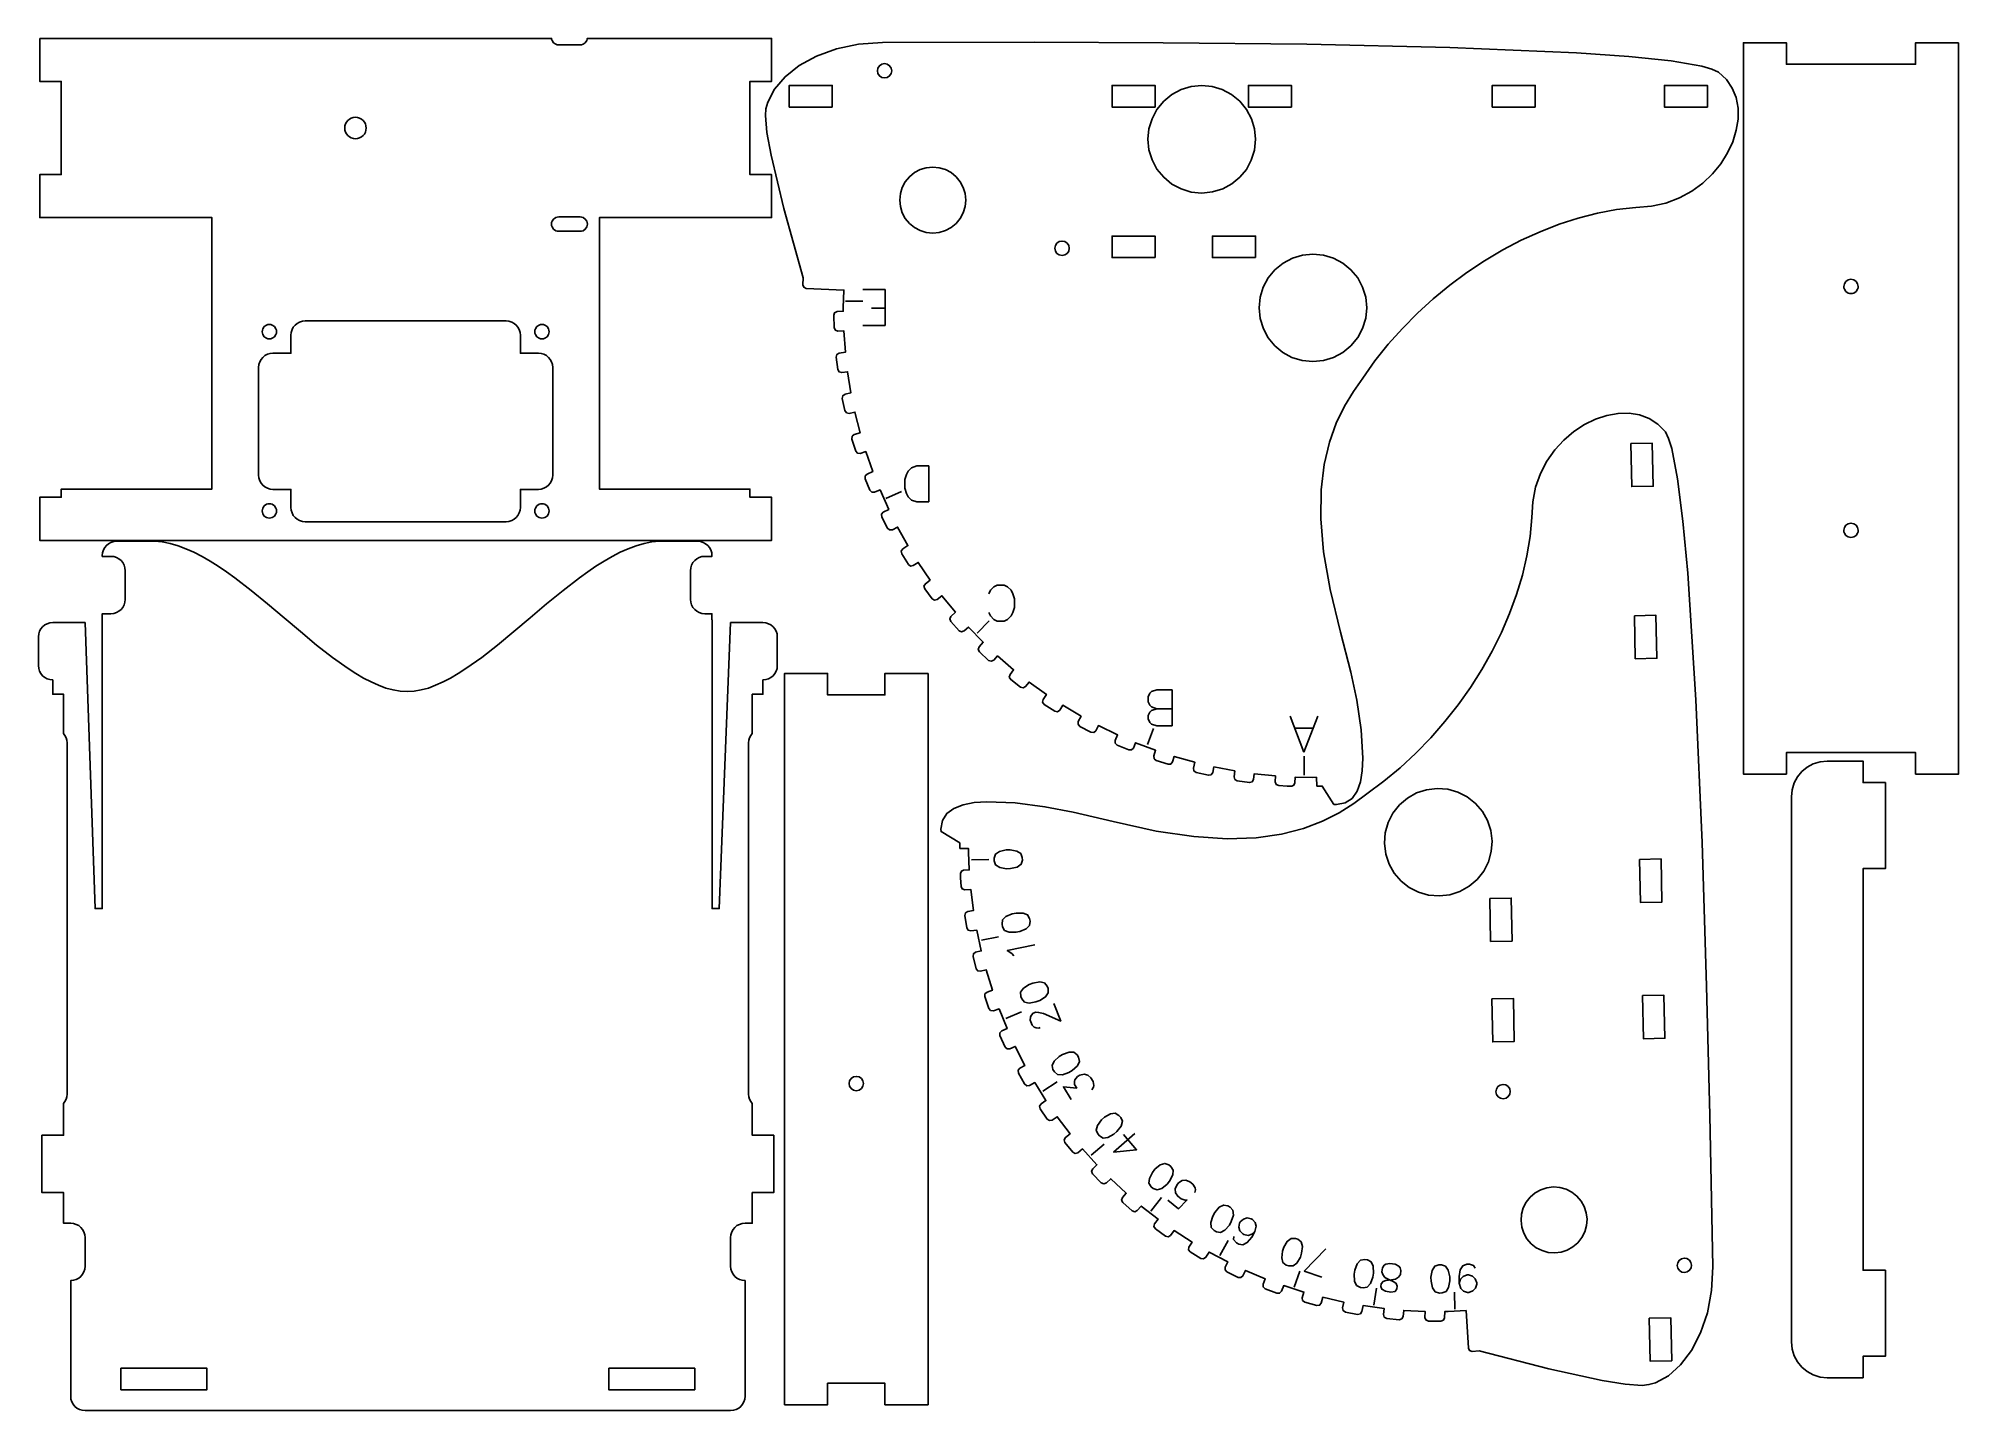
# Model space of a CAD drawing. Extents: x 0 to 268, y 9 to 200.
import ezdxf

# ---------------------------------------------------------------- set-up
doc = ezdxf.new("R2010")
doc.units = 0
doc.layers.add('Layer_1', color=7, linetype='CONTINUOUS')

msp = doc.modelspace()

# ---------------------------------------------------------------- linework, layer by layer
at = {"layer": 'Layer_1', "color": 7}
for points in [[(0.195807, 199.999871), (0.195807, 194.000186), (3.195621, 194.000186), (3.195621, 180.999899), (0.195807, 180.999899), (0.195807, 175.000215), (3.195621, 175.000215), (24.195336, 175.000215), (24.195336, 137.155053), (3.195621, 137.155053), (3.195621, 136.001473), (0.195807, 136.001473), (0.195807, 130.00073), (102.195494, 130.00073), (102.195494, 136.001473), (99.195386, 136.001473), (99.195386, 137.155053), (78.195434, 137.155053), (78.195434, 175.000215), (99.195386, 175.000215), (102.195494, 175.000215), (102.195494, 180.999899), (99.195386, 180.999899), (99.195386, 194.000186), (102.195494, 194.000186), (102.195494, 199.999871), (99.195386, 199.999871), (76.517712, 199.999871), (76.507393, 199.898535), (76.448923, 199.710417), (76.234872, 199.392652), (75.91764, 199.178604), (75.729521, 199.12066), (75.527642, 199.100023), (72.5278, 199.100023), (72.325659, 199.12066), (72.13754, 199.178604), (71.820305, 199.392652), (71.606257, 199.710417), (71.547784, 199.898535), (71.537466, 199.999871), (24.195336, 199.999871), (3.195621, 199.999871)], [(180.956061, 93.154983), (182.174995, 93.379611), (183.118761, 94.01514), (183.812231, 95.010502), (184.280545, 96.313571), (184.549097, 97.873024), (184.643024, 99.637262), (184.407281, 103.572932), (183.774927, 107.707832), (182.946782, 111.628687), (181.509039, 117.176194), (180.052245, 123.13063), (179.161922, 128.390536), (178.77272, 133.01518), (178.819819, 137.064355), (179.237596, 140.597599), (179.960966, 143.674166), (180.92484, 146.353859), (182.064132, 148.695949), (183.313494, 150.760225), (184.607832, 152.606219), (186.315717, 155.014187), (188.164886, 157.334841), (190.144494, 159.559985), (192.243165, 161.682731), (194.450051, 163.69515), (196.753509, 165.590095), (199.142954, 167.359886), (201.606753, 168.997392), (204.13431, 170.494663), (206.713732, 171.844566), (209.334687, 173.039423), (211.985276, 174.072085), (214.65492, 174.934891), (217.332232, 175.620161), (220.006107, 176.121017), (222.665429, 176.429257), (224.84665, 176.587477), (226.88288, 177.039915), (228.763534, 177.752699), (230.478033, 178.691702), (232.01552, 179.82306), (233.365424, 181.113167), (234.51689, 182.527891), (235.459335, 184.033631), (236.181642, 185.596259), (236.673766, 187.181903), (236.924591, 188.7567), (236.924591, 190.287313), (236.660802, 191.738814), (236.123698, 193.078134), (235.302699, 194.271134), (234.18669, 195.284223), (233.283932, 195.723695), (231.865504, 196.131683), (227.616304, 196.857964), (221.710549, 197.471794), (214.419706, 197.982704), (196.767797, 198.732001), (176.832008, 199.179675), (156.782978, 199.399809), (138.791609, 199.465425), (117.667051, 199.429442), (114.332512, 199.196609), (111.24642, 198.539649), (108.469622, 197.522332), (106.061918, 196.207089), (104.084159, 194.65769), (102.596677, 192.937111), (101.660053, 191.108577), (101.416901, 190.173275), (101.334351, 189.234801), (101.554749, 186.86996), (102.137626, 183.694967), (103.91668, 176.268655), (106.616484, 166.602649), (106.567536, 165.652534), (106.695065, 165.292968), (107.040875, 165.132099), (112.289139, 164.909852), (112.19495, 162.401603), (112.200771, 161.944668), (111.340878, 161.904452), (110.993481, 161.741468), (110.861983, 161.380841), (110.931833, 159.634333), (111.09217, 159.287729), (111.451474, 159.158348), (112.275915, 159.196977), (112.490757, 156.240001), (111.639593, 156.125434), (111.307541, 155.933082), (111.207793, 155.562668), (111.429778, 153.828326), (111.619749, 153.497068), (111.989107, 153.399436), (112.806402, 153.510032), (113.272066, 150.582158), (112.440748, 150.3951), (112.126426, 150.174438), (112.059222, 149.796613), (112.431755, 148.088202), (112.649766, 147.774406), (113.026268, 147.709319), (113.828749, 147.890294), (114.55159, 145.015071), (113.738264, 144.755515), (113.444576, 144.508662), (113.41071, 144.126604), (113.930616, 142.457084), (114.174823, 142.163661), (114.555294, 142.131911), (115.333433, 142.38009), (116.305512, 139.578689), (115.522081, 139.251135), (115.251148, 138.979408), (115.251677, 138.595233), (115.914722, 136.977836), (116.183803, 136.706903), (116.565861, 136.708226), (117.320714, 137.023876), (118.529857, 134.316664), (117.780028, 133.9227), (117.533704, 133.628748), (117.566777, 133.246425), (118.368197, 131.692531), (118.660032, 131.445942), (119.040502, 131.4806), (119.760433, 131.858425), (121.20479, 129.268423), (120.492535, 128.811488), (120.272931, 128.496901), (120.339077, 128.119076), (121.273582, 126.641117), (121.585525, 126.420984), (121.961231, 126.488717), (122.644384, 126.926867), (124.304379, 124.469154), (123.640805, 123.956395), (123.448984, 123.624078), (123.547671, 123.253132), (124.607062, 121.861957), (124.937262, 121.669869), (125.305824, 121.770147), (125.947702, 122.266237), (127.818832, 119.964631), (127.19971, 119.393928), (127.03805, 119.046004), (127.168754, 118.685109), (128.345352, 117.392094), (128.690895, 117.229376), (129.049141, 117.361138), (129.64022, 117.906177), (131.707408, 115.779198), (131.142523, 115.15928), (131.011819, 114.798388), (131.173479, 114.450197), (132.45829, 113.2646), (132.816803, 113.132575), (133.162613, 113.295291), (133.706329, 113.891926), (135.946819, 111.949097), (135.439877, 111.283935), (135.341188, 110.913254), (135.532479, 110.580673), (136.915722, 109.511493), (137.284284, 109.411216), (137.614481, 109.603568), (138.101843, 110.242801), (140.506372, 108.505812), (140.0587, 107.798322), (139.992555, 107.420497), (140.212159, 107.105908), (141.683503, 106.161346), (142.059208, 106.093613), (142.371417, 106.313746), (142.800306, 106.991608), (145.344799, 105.466815), (144.963273, 104.728364), (144.930465, 104.346041), (145.176792, 104.051824), (146.724598, 103.239028), (147.105069, 103.20437), (147.396904, 103.450959), (147.765204, 104.164539), (150.433784, 102.868878), (150.117078, 102.097354), (150.117343, 101.713973), (150.388276, 101.442246), (152.001437, 100.767294), (152.383495, 100.767294), (152.65284, 101.038492), (152.955524, 101.776414), (155.728085, 100.722051), (155.480435, 99.927245), (155.514305, 99.545187), (155.807992, 99.298064), (157.47354, 98.766257), (157.854273, 98.798269), (158.099012, 99.091692), (158.33714, 99.85607), (161.189606, 99.042747), (161.012864, 98.231535), (161.079804, 97.853445), (161.393861, 97.633047), (163.099629, 97.248608), (163.475866, 97.313696), (163.693883, 97.627227), (163.864271, 98.408012), (166.777859, 97.850006), (166.672025, 97.024242), (166.771509, 96.653825), (167.10356, 96.461473), (168.836051, 96.226788), (169.205409, 96.324422), (169.39538, 96.655677), (169.497244, 97.447575), (172.4484, 97.143039), (172.414798, 96.31463), (172.546295, 95.95427), (172.893693, 95.791816), (174.083788, 95.73546), (174.712432, 95.735722), (175.021466, 95.877803), (175.159049, 96.185778), (175.191593, 96.985612), (177.664651, 96.93349), (178.164976, 96.95201), (178.220273, 95.73546), (178.973274, 95.73546), (180.60099, 93.171387), (180.957648, 93.156306)], [(267.672409, 199.40061), (261.672465, 199.40061), (261.672465, 196.400798), (243.672367, 196.400798), (243.672367, 199.40061), (237.67242, 199.40061), (237.67242, 196.400798), (237.67242, 100.401384), (237.67242, 97.400751), (243.672367, 97.400751), (243.672367, 100.401384), (261.672465, 100.401384), (261.672465, 97.400751), (267.672409, 97.400751), (267.672409, 100.401384), (267.672409, 196.400798)], [(117.949626, 194.478303), (117.566507, 194.554238), (117.241601, 194.771196), (117.022527, 195.10219), (116.949502, 195.478162), (117.022527, 195.854135), (117.241601, 196.185129), (117.566507, 196.402087), (117.949626, 196.478287), (118.331681, 196.402087), (118.65659, 196.185129), (118.875664, 195.854135), (118.949483, 195.478162), (118.875664, 195.10219), (118.65659, 194.771196), (118.331681, 194.554238)], [(110.667512, 190.431244), (104.668625, 190.431244), (104.668625, 193.43135), (110.667512, 193.43135)], [(155.667498, 190.431244), (149.667551, 190.431244), (149.667551, 193.43135), (155.667498, 193.43135)], [(162.167502, 178.431352), (160.697481, 178.576346), (159.297574, 179.002323), (158.006408, 179.691297), (156.864467, 180.627128), (155.927581, 181.770125), (155.238606, 183.060232), (154.81263, 184.4612), (154.667639, 185.931219), (154.81263, 187.401243), (155.238606, 188.80115), (155.927581, 190.092315), (156.864467, 191.234254), (158.006408, 192.171143), (159.297574, 192.860117), (160.697481, 193.2853), (162.167502, 193.43135), (163.637526, 193.2853), (165.037433, 192.860117), (166.328596, 192.171143), (167.471596, 191.234254), (168.407426, 190.092315), (169.096401, 188.80115), (169.522644, 187.401243), (169.667633, 185.931219), (169.515501, 184.419131), (169.078409, 183.011284), (168.386524, 181.737316), (167.470537, 180.627128), (166.360611, 179.712199), (165.087442, 179.020317), (163.679595, 178.583223)], [(174.667453, 190.431244), (168.667512, 190.431244), (168.667512, 193.43135), (174.667453, 193.43135)], [(208.667673, 190.431244), (202.667464, 190.431244), (202.667464, 193.43135), (208.667673, 193.43135)], [(232.667718, 190.431244), (226.667512, 190.431244), (226.667512, 193.43135), (232.667718, 193.43135)], [(44.195722, 189.000096), (44.497876, 188.969669), (44.779392, 188.882092), (45.033921, 188.74398), (45.255907, 188.560623), (45.438998, 188.338903), (45.577375, 188.084109), (45.664688, 187.802593), (45.695379, 187.500439), (45.664952, 187.198021), (45.577375, 186.916504), (45.439263, 186.661711), (45.256171, 186.439726), (45.034186, 186.256635), (44.779392, 186.118257), (44.497876, 186.030681), (44.195722, 186.000254), (43.901505, 186.029358), (43.621576, 186.11429), (43.363343, 186.252137), (43.134743, 186.439726), (42.947419, 186.668061), (42.809571, 186.926294), (42.724642, 187.206487), (42.695535, 187.500439), (42.725965, 187.802593), (42.813542, 188.084109), (42.951919, 188.338903), (43.135008, 188.560888), (43.356993, 188.74398), (43.611787, 188.882357), (43.893303, 188.969669)], [(124.666588, 172.847336), (123.765685, 172.936236), (122.906584, 173.19738), (122.114686, 173.619386), (121.413543, 174.194323), (120.839663, 174.894145), (120.416597, 175.686307), (120.155718, 176.545144), (120.066553, 177.44737), (120.155718, 178.348273), (120.416597, 179.207375), (120.839663, 179.999272), (121.413543, 180.699359), (122.114686, 181.274298), (122.906584, 181.697364), (123.764629, 181.958243), (124.666588, 182.047143), (125.568552, 181.958243), (126.426595, 181.697364), (127.218493, 181.274298), (127.919636, 180.699359), (128.493516, 179.999272), (128.916585, 179.207375), (129.177461, 178.348273), (129.266626, 177.44737), (129.177461, 176.545144), (128.916585, 175.686307), (128.493516, 174.894145), (127.919636, 174.194323), (127.218493, 173.619386), (126.427654, 173.19738), (125.568552, 172.936236)], [(72.5278, 175.100228), (75.527642, 175.100228), (75.729521, 175.080119), (75.91764, 175.021911), (76.23514, 174.808128), (76.449187, 174.490364), (76.507128, 174.302246), (76.527501, 174.100369), (76.507128, 173.898227), (76.449187, 173.710373), (76.23514, 173.392607), (75.91764, 173.178826), (75.729521, 173.120618), (75.527642, 173.10051), (72.5278, 173.10051), (72.325659, 173.120618), (72.137805, 173.178826), (71.82004, 173.392607), (71.606257, 173.710373), (71.548049, 173.898227), (71.527676, 174.100369), (71.548049, 174.302246), (71.606257, 174.490364), (71.82004, 174.808128), (72.137805, 175.021911), (72.325659, 175.080119)], [(142.697645, 169.729226), (142.315587, 169.805159), (141.990681, 170.022384), (141.773459, 170.346231), (141.697523, 170.729348), (141.773459, 171.1122), (141.990681, 171.436314), (142.315587, 171.653272), (142.697645, 171.729208), (143.080497, 171.653272), (143.405669, 171.436314), (143.621569, 171.1122), (143.698563, 170.729348), (143.621569, 170.346231), (143.405669, 170.022384), (143.080497, 169.805159)], [(155.667498, 169.431305), (149.667551, 169.431305), (149.667551, 172.431147), (155.667498, 172.431147)], [(169.667633, 169.431305), (163.667422, 169.431305), (163.667422, 172.431147), (169.667633, 172.431147)], [(177.667562, 154.931373), (176.155998, 155.083244), (174.748418, 155.520335), (173.474451, 156.21222), (172.364527, 157.128204), (171.44854, 158.238393), (170.757449, 159.51236), (170.320627, 160.919408), (170.167431, 162.431237), (170.313483, 163.901261), (170.738399, 165.30117), (171.427638, 166.592331), (172.364527, 167.734272), (173.506468, 168.671161), (174.797628, 169.360397), (176.197538, 169.786376), (177.667562, 169.931368), (179.137581, 169.786376), (180.538019, 169.360397), (181.828921, 168.671161), (182.971123, 167.734272), (183.908012, 166.592331), (184.596984, 165.30117), (185.022434, 163.901261), (185.167955, 162.431237), (185.022434, 160.961213), (184.596984, 159.561308), (183.907748, 158.270407), (182.971123, 157.127411), (181.828653, 156.191315), (180.537755, 155.502343), (179.137581, 155.076364)], [(253.672274, 165.400659), (253.65243, 165.199311), (253.593428, 165.011457), (253.379381, 164.69369), (253.061352, 164.479383), (252.874291, 164.421175), (252.672414, 164.400802), (252.471331, 164.421175), (252.283477, 164.479383), (251.965448, 164.69369), (251.7514, 165.011457), (251.693459, 165.199311), (251.672293, 165.400659), (251.748493, 165.783508), (251.965448, 166.108151), (252.289298, 166.32511), (252.672414, 166.401045), (253.055266, 166.32511), (253.379381, 166.108151), (253.596339, 165.783508)], [(37.195651, 160.599754), (65.195412, 160.599754), (65.599431, 160.560069), (65.975404, 160.44365), (66.315126, 160.26109), (66.61093, 160.015025), (66.854611, 159.721341), (67.038496, 159.380026), (67.154648, 159.00432), (67.195129, 158.599508), (67.195129, 156.099197), (69.69544, 156.099197), (70.099459, 156.05951), (70.475164, 155.943093), (70.815156, 155.760531), (71.110693, 155.517117), (71.354639, 155.220784), (71.538524, 154.879469), (71.654676, 154.503763), (71.695157, 154.101594), (71.695157, 139.09974), (71.654676, 138.697573), (71.538524, 138.319219), (71.354639, 137.980553), (71.110693, 137.68422), (70.815156, 137.440803), (70.475164, 137.258241), (70.099459, 137.141824), (69.69544, 137.099491), (67.195129, 137.099491), (67.195129, 134.599183), (67.154648, 134.197016), (67.038496, 133.821308), (66.854611, 133.479996), (66.61093, 133.186309), (66.315126, 132.940246), (65.975404, 132.757686), (65.599431, 132.641267), (65.195412, 132.60158), (37.195651, 132.60158), (36.791632, 132.641267), (36.415659, 132.757686), (36.075935, 132.940246), (35.780131, 133.186309), (35.53645, 133.479996), (35.3523, 133.821308), (35.236148, 134.197016), (35.195666, 134.599183), (35.195666, 137.099491), (32.695623, 137.099491), (32.291604, 137.141824), (31.915632, 137.258241), (31.575907, 137.440803), (31.280103, 137.68422), (31.036422, 137.980553), (30.852272, 138.319219), (30.73612, 138.697573), (30.695639, 139.09974), (30.695639, 154.101594), (30.73612, 154.503763), (30.852272, 154.879469), (31.036422, 155.220784), (31.280103, 155.517117), (31.575907, 155.760531), (31.915632, 155.943093), (32.291604, 156.05951), (32.695623, 156.099197), (35.195666, 156.099197), (35.195666, 158.599508), (35.236148, 159.00432), (35.3523, 159.380026), (35.53645, 159.721341), (35.780131, 160.015025), (36.075935, 160.26109), (36.415659, 160.44365), (36.791632, 160.560069)], [(32.195296, 160.099695), (32.396908, 160.081174), (32.584498, 160.02032), (32.902524, 159.806005), (33.116839, 159.488508), (33.175047, 159.300651), (33.19542, 159.09957), (33.175047, 158.898487), (33.116839, 158.710633), (32.902524, 158.393133), (32.584498, 158.178821), (32.396908, 158.120613), (32.195296, 158.099446), (31.993948, 158.120613), (31.806094, 158.178821), (31.48833, 158.393133), (31.274017, 158.710633), (31.215809, 158.898487), (31.195436, 159.09957), (31.215809, 159.300651), (31.274017, 159.488508), (31.48833, 159.806005), (31.806094, 160.02032), (31.993948, 160.081174)], [(70.195502, 160.099695), (70.397112, 160.081174), (70.584704, 160.02032), (70.902733, 159.806005), (71.117043, 159.488508), (71.175251, 159.300651), (71.195624, 159.09957), (71.175251, 158.898487), (71.117043, 158.710633), (70.902733, 158.393133), (70.584704, 158.178821), (70.397112, 158.120613), (70.195502, 158.099446), (69.994155, 158.120613), (69.806301, 158.178821), (69.488536, 158.393133), (69.274224, 158.710633), (69.216015, 158.898487), (69.195643, 159.09957), (69.216015, 159.300651), (69.274224, 159.488508), (69.488536, 159.806005), (69.806301, 160.02032), (69.994155, 160.081174)], [(125.815808, 89.730102), (126.014332, 90.953511), (126.630012, 91.910518), (127.610475, 92.624896), (128.903348, 93.120677), (130.456766, 93.422167), (132.218622, 93.553403), (136.158398, 93.400992), (140.305752, 92.856274), (144.24325, 92.111284), (149.819941, 90.791247), (155.80387, 89.460775), (161.081436, 88.681953), (165.713279, 88.390695), (169.760552, 88.52346), (173.283895, 89.015902), (176.344469, 89.804209), (179.003162, 90.824836), (181.320889, 92.013171), (183.358264, 93.305933), (185.176191, 94.63904), (187.547745, 96.3975), (189.828489, 98.295352), (192.011509, 100.321607), (194.089112, 102.46472), (196.054644, 104.7137), (197.900414, 107.057005), (199.619257, 109.4831), (201.203988, 111.981249), (202.647715, 114.539671), (203.942728, 117.147336), (205.081862, 119.792726), (206.058206, 122.464839), (206.864335, 125.151877), (207.492797, 127.843089), (207.936696, 130.526955), (208.188862, 133.192212), (208.300889, 135.376291), (208.710141, 137.42164), (209.382966, 139.31722), (210.285485, 141.050935), (211.384056, 142.612024), (212.64531, 143.98892), (214.035351, 145.170064), (215.520813, 146.144156), (217.067537, 146.899631), (218.64268, 147.42494), (220.21182, 147.70903), (221.741582, 147.740349), (223.198604, 147.507336), (224.548981, 146.998958), (225.759097, 146.203121), (226.795308, 145.108792), (227.254045, 144.215808), (227.691956, 142.806066), (228.507986, 138.573186), (229.246647, 132.681741), (229.911717, 125.403342), (231.034359, 107.771509), (231.903779, 87.849392), (232.547835, 67.809506), (232.994393, 49.823825), (233.405418, 28.703054), (233.243197, 25.364305), (232.651682, 22.26511), (231.693351, 19.467223), (230.429347, 17.03237), (228.922149, 15.022278), (227.233423, 13.498756), (225.424862, 12.523476), (224.495178, 12.260745), (223.558662, 12.158219), (221.189682, 12.328689), (218.002802, 12.84415), (210.540774, 14.465728), (200.819803, 16.960482), (199.870674, 16.891267), (199.508754, 17.011176), (199.340603, 17.353521), (199.007353, 22.595892), (196.501396, 22.448757), (196.044707, 22.444789), (196.022429, 21.584232), (195.867097, 21.233421), (195.509336, 21.09425), (193.761473, 21.127006), (193.411556, 21.279988), (193.274595, 21.636699), (193.296053, 22.461563), (190.33519, 22.61391), (190.238662, 21.760577), (190.05338, 21.42445), (189.685159, 21.316765), (187.946507, 21.502238), (187.611042, 21.684985), (187.50588, 22.052147), (187.599157, 22.871826), (184.66182, 23.275368), (184.492395, 22.440132), (184.278693, 22.121389), (183.902377, 22.046194), (182.186465, 22.382532), (181.868129, 22.593775), (181.795091, 22.968663), (181.959045, 23.774822), (179.068903, 24.436809), (178.826883, 23.618109), (178.586298, 23.319262), (178.205041, 23.277247), (176.524899, 23.761645), (176.226372, 23.999691), (176.186579, 24.379421), (176.418235, 25.162719), (173.596889, 26.075266), (173.285723, 25.285089), (173.020053, 25.00852), (172.636508, 24.999789), (171.005445, 25.628412), (170.728614, 25.891752), (170.721868, 26.273651), (171.021466, 27.035174), (168.289274, 28.186852), (167.911531, 27.428874), (167.622593, 27.176356), (167.239659, 27.201227), (165.669152, 27.969682), (165.416441, 28.256225), (165.443042, 28.637358), (165.80555, 29.365067), (163.185568, 30.754287), (162.743804, 30.032663), (162.434197, 29.806392), (162.054793, 29.864574), (160.557392, 30.767384), (160.330708, 31.074671), (160.390472, 31.451808), (160.814069, 32.14409), (158.321789, 33.751575), (157.823446, 33.077359), (157.494995, 32.878705), (157.122312, 32.969457), (155.709027, 33.999159), (155.51, 34.325089), (155.602191, 34.695711), (156.08459, 35.34789), (153.743907, 37.169953), (153.186695, 36.538896), (152.842004, 36.369906), (152.478427, 36.492943), (151.160803, 37.641919), (150.990808, 37.983946), (151.114961, 38.344898), (151.647631, 38.947647), (149.47739, 40.969097), (148.869296, 40.39148), (148.511254, 40.252905), (148.159718, 40.407424), (146.94747, 41.666607), (146.807886, 42.022241), (146.962987, 42.371414), (147.548245, 42.92764), (145.55817, 45.126773), (144.904149, 44.605875), (144.535384, 44.499094), (144.198829, 44.683308), (143.100616, 46.043879), (142.992825, 46.410245), (143.177887, 46.74417), (143.806664, 47.244949), (142.019452, 49.61219), (141.321582, 49.149908), (140.944977, 49.07578), (140.626075, 49.288682), (139.650335, 50.739439), (139.574661, 51.113896), (139.788143, 51.430427), (140.457041, 51.873569), (138.87849, 54.38522), (138.14827, 53.988417), (137.766997, 53.947266), (137.467635, 54.187312), (136.622003, 55.717571), (136.5793, 56.097224), (136.81966, 56.394211), (137.525282, 56.777793), (136.173707, 59.418365), (135.409061, 59.085141), (135.025498, 59.077283), (134.748098, 59.342405), (134.039423, 60.941197), (134.03003, 61.322874), (134.295206, 61.597892), (135.026554, 61.916122), (133.914026, 64.665758), (133.124637, 64.401347), (132.74168, 64.427382), (132.488399, 64.715772), (131.921469, 66.369433), (131.945414, 66.75076), (132.233857, 67.001659), (132.992764, 67.255897), (132.119258, 70.090514), (131.31197, 69.896649), (130.932812, 69.95558), (130.705556, 70.264898), (130.285107, 71.962147), (130.34222, 72.33968), (130.651068, 72.564277), (131.428328, 72.751425), (130.80854, 75.65228), (129.985199, 75.528997), (129.612761, 75.62062), (129.413427, 75.948528), (129.142131, 77.675928), (129.231931, 78.047001), (129.559358, 78.243944), (130.348657, 78.36254), (129.981741, 81.306592), (129.154498, 81.255471), (128.79117, 81.37931), (128.621395, 81.723453), (128.539869, 82.91209), (128.526296, 83.541385), (128.662072, 83.853361), (128.96707, 83.997167), (129.766034, 84.046628), (129.661588, 86.518292), (129.669525, 87.018897), (128.452077, 87.048438), (128.436149, 87.800484), (125.838202, 89.373838), (125.81558, 89.729832)], [(221.9732, 143.486365), (222.100161, 137.487765), (225.099856, 137.551252), (224.972896, 143.549855)], [(32.195296, 135.099245), (32.396908, 135.080724), (32.584498, 135.022516), (32.902524, 134.808203), (33.116839, 134.490704), (33.175047, 134.30285), (33.19542, 134.09912), (33.175047, 133.898037), (33.116839, 133.710183), (32.902524, 133.392683), (32.584498, 133.178371), (32.396908, 133.120163), (32.195296, 133.098996), (31.993948, 133.120163), (31.806094, 133.178371), (31.48833, 133.392683), (31.274017, 133.710183), (31.215809, 133.898037), (31.195436, 134.09912), (31.215809, 134.30285), (31.274017, 134.490704), (31.48833, 134.808203), (31.806094, 135.022516), (31.993948, 135.080724)], [(70.195502, 135.099245), (70.397112, 135.080724), (70.584704, 135.022516), (70.902733, 134.808203), (71.117043, 134.490704), (71.175251, 134.30285), (71.195624, 134.09912), (71.175251, 133.898037), (71.117043, 133.710183), (70.902733, 133.392683), (70.584704, 133.178371), (70.397112, 133.120163), (70.195502, 133.098996), (69.994155, 133.120163), (69.806301, 133.178371), (69.488536, 133.392683), (69.274224, 133.710183), (69.216015, 133.898037), (69.195643, 134.09912), (69.216015, 134.30285), (69.274224, 134.490704), (69.488536, 134.808203), (69.806301, 135.022516), (69.994155, 135.080724)], [(253.672274, 131.400968), (253.65243, 131.199359), (253.593428, 131.011766), (253.379381, 130.693738), (253.061352, 130.479428), (252.874291, 130.42122), (252.672414, 130.400847), (252.471331, 130.42122), (252.283477, 130.479428), (251.965448, 130.693738), (251.7514, 131.011766), (251.693459, 131.199359), (251.672293, 131.400968), (251.748493, 131.783558), (251.965448, 132.108461), (252.289298, 132.325157), (252.672414, 132.401357), (253.055266, 132.325157), (253.379381, 132.108461), (253.596339, 131.783558)], [(10.89643, 129.876559), (10.492385, 129.836078), (10.116516, 129.71987), (9.776739, 129.535932), (9.480985, 129.292119), (9.237172, 128.996368), (9.053207, 128.656587), (8.937028, 128.280721), (8.896547, 127.876678), (8.896547, 127.768675), (10.099582, 127.768675), (10.50363, 127.728168), (10.879497, 127.61191), (11.219274, 127.427892), (11.515025, 127.18397), (11.758839, 126.888114), (11.942779, 126.548283), (12.058983, 126.172337), (12.099465, 125.768263), (12.099465, 121.768501), (12.058983, 121.364456), (11.942779, 120.988586), (11.758839, 120.648838), (11.515025, 120.353084), (11.219274, 120.109273), (10.879497, 119.925306), (10.50363, 119.809128), (10.099582, 119.768646), (8.896547, 119.768646), (8.896547, 118.931479), (8.887763, 118.931479), (8.887763, 118.536136), (8.899643, 118.503063), (8.899643, 78.636355), (7.899702, 78.636355), (6.503416, 118.536136), (4.36505, 118.536136), (3.499468, 118.536136), (2.499518, 118.536136), (1.999806, 118.536136), (1.595756, 118.495655), (1.219889, 118.379476), (0.880116, 118.195512), (0.584366, 117.951698), (0.340553, 117.655944), (0.156596, 117.316193), (0.040415, 116.940326), (-0.000071, 116.536281), (-0.000071, 112.535988), (0.040415, 112.131837), (0.156596, 111.756132), (0.340553, 111.416407), (0.584366, 111.1206), (0.880116, 110.876654), (1.219889, 110.692769), (1.595756, 110.576617), (1.999806, 110.536136), (1.999806, 108.536147), (3.499468, 108.536147), (3.499468, 103.059005), (3.70444, 102.780135), (3.862289, 102.47004), (3.963784, 102.131903), (3.999688, 101.76863), (3.999688, 52.768548), (3.963784, 52.405276), (3.862289, 52.067138), (3.70444, 51.757044), (3.499468, 51.478174), (3.499468, 47.036079), (0.499639, 47.036079), (0.499639, 39.036127), (3.499468, 39.036127), (3.499468, 34.768667), (4.499908, 34.768667), (4.903956, 34.728186), (5.279823, 34.61177), (5.619599, 34.427884), (5.915353, 34.183941), (6.159167, 33.888137), (6.343131, 33.548148), (6.45931, 33.172175), (6.499791, 32.768162), (6.499791, 28.768432), (6.45931, 28.364414), (6.343131, 27.988441), (6.159167, 27.648716), (5.915353, 27.352912), (5.619599, 27.109231), (5.279823, 26.925081), (4.903956, 26.808929), (4.499908, 26.768448), (4.499908, 10.636257), (4.540392, 10.232238), (4.656597, 9.856266), (4.840535, 9.516541), (5.084349, 9.220737), (5.3801, 8.977056), (5.719877, 8.792906), (6.095746, 8.676754), (6.499791, 8.636273), (96.499663, 8.636273), (96.903678, 8.676754), (97.279651, 8.792906), (97.619376, 8.977056), (97.91518, 9.220737), (98.159126, 9.516541), (98.343275, 9.856266), (98.459427, 10.232238), (98.499909, 10.636257), (98.499909, 26.768448), (98.09589, 26.808929), (97.719918, 26.925081), (97.380193, 27.109231), (97.084124, 27.352912), (96.840443, 27.648716), (96.656293, 27.988441), (96.540144, 28.364414), (96.499663, 28.768432), (96.499663, 32.768162), (96.540144, 33.172175), (96.656293, 33.548148), (96.840443, 33.888137), (97.084124, 34.183941), (97.380193, 34.427884), (97.719918, 34.61177), (98.09589, 34.728186), (98.499909, 34.768667), (99.499768, 34.768667), (99.499768, 39.036127), (102.499636, 39.036127), (102.499636, 47.036079), (99.499768, 47.036079), (99.499768, 51.478174), (99.294981, 51.757044), (99.137025, 52.067138), (99.035425, 52.405276), (98.999706, 52.768548), (98.999706, 101.76863), (99.035425, 102.131903), (99.137025, 102.47004), (99.294981, 102.780135), (99.499768, 103.059005), (99.499768, 108.536147), (100.999423, 108.536147), (100.999423, 110.536136), (101.403706, 110.576617), (101.779414, 110.692769), (102.119404, 110.876654), (102.415234, 111.1206), (102.65918, 111.416407), (102.843065, 111.756132), (102.959482, 112.131837), (102.999963, 112.535988), (102.999963, 116.536281), (102.959482, 116.940326), (102.843065, 117.316193), (102.65918, 117.655944), (102.415234, 117.951698), (102.119404, 118.195512), (101.779414, 118.379476), (101.403706, 118.495655), (100.999423, 118.536136), (99.614598, 118.536136), (98.634317, 118.536136), (96.495427, 118.536136), (94.899728, 78.636355), (93.899604, 78.636355), (93.899604, 118.503063), (93.899604, 118.536136), (93.899604, 118.931479), (93.893519, 118.931479), (93.893519, 119.768646), (92.899744, 119.768646), (92.495728, 119.809128), (92.119756, 119.925306), (91.780031, 120.109273), (91.484227, 120.353084), (91.240546, 120.648838), (91.05666, 120.988586), (90.940508, 121.364456), (90.900027, 121.768501), (90.900027, 125.768263), (90.940508, 126.172337), (91.05666, 126.548283), (91.240546, 126.888114), (91.484227, 127.18397), (91.780031, 127.427892), (92.119756, 127.61191), (92.495728, 127.728168), (92.899744, 127.768675), (93.893519, 127.768675), (93.893519, 127.876678), (93.853037, 128.280721), (93.736885, 128.656587), (93.553, 128.996368), (93.309054, 129.292119), (93.01325, 129.535932), (92.673526, 129.71987), (92.297556, 129.836078), (91.893534, 129.876559), (86.600792, 129.876559), (85.525261, 129.771149), (84.437824, 129.556252), (83.339807, 129.239255), (82.232262, 128.82759), (81.115721, 128.328666), (79.991771, 127.749837), (78.86121, 127.09851), (77.724826, 126.382125), (76.583917, 125.608031), (75.439597, 124.783643), (73.143809, 123.013632), (70.845907, 121.13125), (68.553823, 119.195718), (66.2755, 117.266213), (64.019373, 115.401908), (61.793443, 113.66203), (59.605864, 112.105643), (58.52901, 111.415084), (57.46459, 110.792252), (56.41393, 110.245094), (55.377822, 109.780748), (54.357322, 109.406892), (53.353491, 109.130403), (52.367387, 108.959218), (51.399804, 108.900478), (50.432485, 108.959218), (49.446386, 109.130403), (48.442555, 109.406892), (47.422055, 109.780748), (46.385947, 110.245094), (45.335288, 110.792252), (44.270867, 111.415084), (43.194011, 112.105643), (41.006435, 113.66203), (38.780494, 115.401908), (36.524388, 117.266213), (34.24606, 119.195718), (31.953973, 121.13125), (29.656066, 123.013632), (27.360272, 124.783643), (26.21587, 125.608031), (25.074985, 126.382125), (23.938705, 127.09851), (22.808033, 127.749837), (21.684031, 128.328666), (20.567645, 128.82759), (19.459968, 129.239255), (18.361919, 129.556252), (17.274587, 129.771149), (16.198949, 129.876559)], [(222.481041, 119.491697), (222.607999, 113.493094), (225.607697, 113.556583), (225.480737, 119.555183)], [(124.009705, 111.446355), (118.009755, 111.446355), (118.009755, 108.446537), (110.009829, 108.446537), (110.009829, 111.446355), (104.00962, 111.446355), (104.00962, 9.446506), (110.009829, 9.446506), (110.009829, 12.447117), (118.009755, 12.447117), (118.009755, 9.446506), (124.009705, 9.446506), (124.009705, 12.447117), (124.009705, 108.446537)], [(257.464881, 96.217533), (254.364762, 96.217533), (254.364762, 99.217353), (249.364942, 99.217353), (248.354764, 99.116134), (247.414967, 98.825683), (246.56592, 98.365789), (245.82588, 97.756243), (245.215752, 97.016891), (244.755906, 96.167447), (244.465923, 95.227783), (244.364852, 94.217657), (244.364852, 18.217782), (244.465923, 17.207868), (244.755906, 16.268068), (245.215752, 15.418492), (245.82588, 14.678982), (246.56592, 14.069382), (247.414967, 13.609537), (248.354764, 13.319024), (249.364942, 13.217689), (254.364762, 13.217689), (254.364762, 16.218062), (257.464881, 16.218062), (257.464881, 28.217676), (254.364762, 28.217676), (254.364762, 84.21775), (257.464881, 84.21775)], [(187.645339, 87.747617), (187.829683, 86.239885), (188.296468, 84.841605), (189.014624, 83.582552), (189.953888, 82.49226), (191.082942, 81.600229), (192.371255, 80.935985), (193.78777, 80.528778), (195.302217, 80.408395), (196.768834, 80.584724), (198.159692, 81.039706), (199.435718, 81.756108), (200.55785, 82.71669), (201.470093, 83.878454), (202.13186, 85.18365), (202.527857, 86.592254), (202.641974, 88.065019), (202.46564, 89.531903), (202.010657, 90.922761), (201.294259, 92.198787), (200.333668, 93.321178), (199.17164, 94.233418), (197.866444, 94.895186), (196.457583, 95.290912), (194.984818, 95.40503), (193.518202, 95.228439), (192.127349, 94.773456), (190.851323, 94.057055), (189.729191, 93.096475), (188.816951, 91.934442), (188.155448, 90.629253), (187.759721, 89.22039)], [(223.200469, 85.499888), (223.327435, 79.501023), (226.327131, 79.564512), (226.200165, 85.563375)], [(202.311303, 80.056304), (202.43825, 74.05823), (205.437419, 74.121706), (205.31047, 80.11978)], [(202.607536, 66.059833), (202.734499, 60.060966), (205.733668, 60.124442), (205.606702, 66.123307)], [(223.602509, 66.504185), (223.729472, 60.505317), (226.729167, 60.568807), (226.602205, 66.567672)], [(115.009652, 54.24688), (114.933717, 53.864031), (114.717817, 53.539652), (114.392644, 53.322959), (114.009792, 53.247023), (113.627734, 53.322959), (113.302826, 53.539652), (113.085603, 53.864031), (113.009668, 54.24688), (113.085603, 54.62947), (113.302826, 54.953849), (113.627734, 55.17054), (114.009792, 55.247005), (114.392644, 55.17054), (114.717817, 54.953849), (114.933717, 54.62947)], [(203.180102, 53.098931), (203.264379, 52.718042), (203.487889, 52.398322), (203.817049, 52.188283), (204.201157, 52.12046), (204.582316, 52.204478), (204.90203, 52.428252), (205.112075, 52.757148), (205.179895, 53.141521), (205.09588, 53.522415), (204.8721, 53.842396), (204.54321, 54.052176), (204.158832, 54.120259), (203.777943, 54.035978), (203.457959, 53.812467), (203.248182, 53.483309)], [(206.678516, 35.138015), (206.786741, 34.238403), (207.065736, 33.385308), (207.505198, 32.602612), (208.094305, 31.91422), (208.806918, 31.354706), (209.607319, 30.948809), (210.471485, 30.70608), (211.374867, 30.635966), (212.274476, 30.74426), (213.127333, 31.023316), (213.910108, 31.462709), (214.59841, 32.051883), (215.157866, 32.764511), (215.563821, 33.565034), (215.806468, 34.42912), (215.876535, 35.332423), (215.768312, 36.231955), (215.489323, 37.085022), (215.049863, 37.867532), (214.460756, 38.555837), (213.748138, 39.115557), (212.947478, 39.521245), (212.083571, 39.764162), (211.180189, 39.834226), (210.28058, 39.726001), (209.427463, 39.446744), (208.644948, 39.007549), (207.956651, 38.418177), (207.39719, 37.705829), (206.99124, 36.905163), (206.748582, 36.041238)], [(228.447048, 28.879848), (228.531331, 28.498663), (228.754845, 28.178756), (229.090143, 27.966269), (229.467847, 27.901049), (229.842449, 27.98217), (230.16846, 28.20868), (230.378499, 28.537636), (230.44632, 28.92189), (230.362304, 29.302943), (230.13853, 29.622745), (229.80323, 29.835231), (229.425529, 29.900425), (229.050924, 29.819303), (228.724916, 29.59282), (228.515135, 29.26397)], [(224.554712, 21.514144), (224.681664, 15.515858), (227.68136, 15.579358), (227.554408, 21.577644)], [(11.499494, 14.536213), (23.499814, 14.536213), (23.499814, 11.53584), (11.499494, 11.53584)], [(79.499649, 14.536213), (91.499835, 14.536213), (91.499835, 11.53584), (79.499649, 11.53584)]]:
    msp.add_lwpolyline(points, close=True, dxfattribs=at)
at = {"layer": 'Layer_1', "color": 1}
for points in [[(114.906658, 163.366274), (112.514037, 163.374211)], [(118.048577, 164.978379), (114.943699, 164.978379)], [(118.048577, 159.965327), (118.048577, 164.978379)], [(118.048577, 162.358212), (116.140674, 162.358212)], [(118.048577, 159.965327), (114.943699, 159.965327)], [(124.116522, 135.35727), (122.442505, 135.35727), (121.72337, 135.599628), (121.253733, 136.076671), (121.011642, 136.553712), (120.769286, 137.265438), (120.769548, 138.461357), (121.011909, 139.173083), (121.254264, 139.65383), (121.723632, 140.130874), (122.443034, 140.369528), (124.116522, 140.369263)], [(124.116522, 135.35727), (124.116522, 140.369261)], [(120.327697, 136.815382), (118.141711, 135.842251)], [(132.475485, 119.930238), (132.717846, 119.453459), (133.194889, 118.976416), (133.67193, 118.734057), (134.625488, 118.734322), (135.102531, 118.97668), (135.579575, 119.453724), (135.82193, 119.930767), (136.056618, 120.642493), (136.056618, 121.838409), (135.82193, 122.550135), (135.579575, 123.030885), (135.102531, 123.507929), (134.625488, 123.746577), (133.671666, 123.746315), (133.194622, 123.507929), (132.717581, 123.030885), (132.475223, 122.550135)], [(132.523639, 118.782476), (130.846187, 117.076182)], [(158.037629, 106.524354), (155.887632, 106.524354), (155.175903, 106.759039), (154.933545, 106.993725), (154.691186, 107.478438), (154.690657, 108.190432), (154.932751, 108.667475), (155.175106, 108.905862), (155.886835, 109.144516), (158.037629, 109.144254)], [(158.037629, 104.131467), (158.037629, 109.144254)], [(158.037629, 104.131467), (155.887632, 104.131467), (155.175903, 104.373558), (154.933545, 104.615916), (154.691186, 105.085551), (154.690657, 105.570267), (154.932751, 106.039902), (155.175106, 106.28226), (155.886835, 106.524354)], [(176.422169, 100.456409), (174.513469, 105.469461)], [(176.422169, 100.456409), (178.330073, 105.469461)], [(154.586676, 101.51236), (155.433607, 103.750205)], [(177.618349, 103.803383), (175.225459, 103.803383)], [(176.442277, 99.915339), (176.442277, 97.258398)], [(132.484296, 85.477121), (130.092038, 85.434428)], [(133.821361, 74.71914), (131.480523, 74.22288)], [(135.964292, 72.05006), (135.712356, 72.374999), (135.050112, 72.81802), (138.90143, 73.581517)], [(137.051282, 64.255273), (134.854715, 63.306621)], [(139.65269, 62.043146), (139.475779, 61.974299), (139.064389, 62.018257), (138.818626, 62.126585), (138.508754, 62.400545), (138.238366, 63.097182), (138.277849, 63.519859), (138.388419, 63.759852), (138.664609, 64.064474), (139.018444, 64.201637), (139.427857, 64.16346), (140.088286, 64.018918), (142.505851, 62.953296), (141.55949, 65.391528)], [(142.016566, 54.473864), (140.013676, 53.164635)], [(143.945385, 52.042932), (142.881959, 53.798023), (144.737978, 53.618977), (144.448953, 54.09583), (144.417875, 54.513837), (144.484714, 54.769308), (144.863128, 55.220594), (145.182689, 55.414195), (145.760603, 55.542338), (146.270743, 55.421608), (146.722436, 55.036322), (147.014478, 54.554503), (147.143592, 53.980845), (147.082119, 53.721781), (146.857718, 53.370883)], [(148.544097, 45.814787), (146.743746, 44.23885)], [(149.888237, 44.68834), (152.841943, 47.275008)], [(149.888237, 44.68834), (153.091276, 45.00992), (151.24307, 47.120492)], [(157.451069, 37.966385), (158.907552, 36.796002), (160.110485, 37.990121), (159.843814, 37.960924), (159.294029, 38.166823), (158.854664, 38.519819), (158.530823, 39.01605), (158.48184, 39.542446), (158.683164, 40.095838), (158.917291, 40.387136), (159.416295, 40.704945), (159.937143, 40.765987), (160.493313, 40.558633), (160.932415, 40.205632), (161.250134, 39.710864), (161.280876, 39.446342), (161.190238, 39.039786)], [(156.535582, 38.358265), (155.082976, 36.457028)], [(166.626536, 32.899422), (166.607565, 32.483391), (167.010086, 32.045718), (167.332462, 31.868659), (167.917426, 31.763646), (168.513484, 32.072308), (169.131061, 32.802214), (169.582358, 33.623504), (169.774361, 34.367242), (169.627065, 34.87467), (169.223012, 35.30974), (169.06209, 35.39827), (168.478128, 35.505873), (167.975846, 35.355486), (167.539707, 34.95567), (167.451286, 34.794536), (167.346173, 34.209304), (167.488643, 33.704763), (167.890899, 33.267089), (168.052088, 33.178539), (168.637315, 33.073555), (169.14469, 33.221086), (169.582358, 33.623504)], [(165.841449, 32.369197), (164.678412, 30.278011)], [(176.430448, 28.086284), (179.463732, 31.20175)], [(175.837422, 28.084564), (175.029766, 25.8323)], [(178.906801, 27.243904), (176.430712, 28.086284)], [(198.06767, 26.406763), (198.239588, 26.974003), (198.605313, 27.349525), (199.158649, 27.551058), (199.348578, 27.555027), (199.909944, 27.377095), (200.297053, 27.017474), (200.492821, 26.458039), (200.49671, 26.274154), (200.324789, 25.706967), (199.953367, 25.325332), (199.399767, 25.123799), (199.210103, 25.11983), (198.648737, 25.297789), (198.267322, 25.663469), (198.06767, 26.406683), (198.047958, 27.337725), (198.211971, 28.278503), (198.573616, 28.846775), (199.127016, 29.045371), (199.506608, 29.053309), (200.067911, 28.87834), (200.265483, 28.508797)], [(186.509529, 25.68924), (186.158422, 23.322437)], [(197.400293, 25.166476), (197.463089, 22.774591)]]:
    msp.add_lwpolyline(points, dxfattribs=at)
for points in [[(133.238379, 85.296453), (133.439846, 84.742852), (134.005226, 84.375322), (134.946057, 84.211307), (135.503407, 84.223108), (136.436459, 84.426784), (136.988956, 84.817973), (137.163915, 85.379278), (137.155474, 85.753036), (136.956802, 86.312254), (136.38876, 86.668084), (135.447802, 86.837917), (134.890187, 86.826116), (133.957521, 86.616627), (133.407691, 86.237138), (133.229947, 85.669952)], [(134.396758, 76.116719), (134.691245, 75.606899), (135.312121, 75.342958), (136.266909, 75.344811), (136.814017, 75.452983), (137.697391, 75.815716), (138.17335, 76.297117), (138.248078, 76.880118), (138.175482, 77.246695), (137.882708, 77.763167), (137.261292, 78.01492), (136.305321, 78.018783), (135.758488, 77.910352), (134.876022, 77.542081), (134.400865, 77.072869), (134.324162, 76.483211)], [(137.087164, 66.060894), (137.465889, 65.609756), (138.123036, 65.457732), (139.062939, 65.625295), (139.58266, 65.827103), (140.389866, 66.337479), (140.775046, 66.894236), (140.747527, 67.481687), (140.612333, 67.830006), (140.23427, 68.287507), (139.578696, 68.427654), (138.636301, 68.265332), (138.116575, 68.063789), (137.311608, 67.54764), (136.925107, 67.003295), (136.95197, 66.409213)], [(141.621643, 55.877901), (142.072927, 55.499489), (142.746405, 55.463725), (143.64321, 55.792073), (144.120065, 56.081095), (144.826018, 56.724035), (145.108871, 57.338963), (144.979759, 57.912619), (144.786159, 58.23218), (144.334198, 58.617458), (143.664413, 58.641403), (142.764595, 58.318022), (142.287734, 58.029261), (141.58453, 57.381355), (141.298262, 56.777735), (141.428043, 56.197475)], [(147.919347, 46.936879), (148.429456, 46.642543), (149.098859, 46.724194), (149.924988, 47.203216), (150.344344, 47.57068), (150.928031, 48.326414), (151.099687, 48.981067), (150.87305, 49.52355), (150.626808, 49.80468), (150.114972, 50.105596), (149.45109, 50.012944), (148.621165, 49.538345), (148.201544, 49.170874), (147.621659, 48.410721), (147.444481, 47.766802), (147.673108, 47.217747)], [(155.411988, 39.605028), (155.965382, 39.403707), (156.61065, 39.600496), (157.341011, 40.21563), (157.690139, 40.650153), (158.134043, 41.495816), (158.189098, 42.170495), (157.87164, 42.665274), (157.580345, 42.899403), (157.024175, 43.106757), (156.386522, 42.900337), (155.651322, 42.288804), (155.302199, 41.854017), (154.863139, 41.00475), (154.800459, 40.339963), (155.120695, 39.838893)], [(164.224607, 33.576429), (164.804481, 33.474295), (165.405627, 33.780108), (166.018116, 34.512871), (166.286705, 35.001477), (166.576818, 35.911315), (166.514119, 36.585436), (166.115419, 37.017627), (165.787955, 37.197533), (165.203994, 37.305054), (164.612026, 36.990835), (163.994179, 36.261107), (163.725857, 35.772433), (163.440835, 34.859734), (163.494617, 34.194054), (163.897138, 33.756388)], [(174.307816, 28.808463), (174.896643, 28.808596), (175.435604, 29.214149), (175.911375, 30.042082), (176.091011, 30.569926), (176.218652, 31.516287), (176.03996, 32.169146), (175.572203, 32.525592), (175.218477, 32.645925), (174.624789, 32.650423), (174.09629, 32.238229), (173.614656, 31.412173), (173.435284, 30.884383), (173.312978, 29.936064), (173.481735, 29.289846), (173.953825, 28.928716), (174.307816, 28.808384), (174.307816, 28.808384)], [(184.651525, 25.761841), (185.231307, 25.864235), (185.691671, 26.357206), (186.0167, 27.255228), (186.101634, 27.806196), (186.06318, 28.760389), (185.773678, 29.372264), (185.251386, 29.642086), (184.882059, 29.699183), (184.29664, 29.600625), (183.847492, 29.102865), (183.516884, 28.205769), (183.431686, 27.654828), (183.47625, 26.699709), (183.754271, 26.09257), (184.282199, 25.818912), (184.651523, 25.761841)], [(188.531966, 25.162031), (189.112009, 25.264398), (189.356748, 25.604679), (189.413771, 25.973958), (189.283339, 26.372235), (188.941927, 26.610994), (188.232386, 26.912725), (187.704723, 27.186383), (187.397322, 27.605959), (187.26783, 28.010084), (187.353025, 28.561052), (187.597765, 28.901332), (187.808021, 29.05786), (188.393173, 29.156417), (189.131823, 29.042276), (189.65438, 28.77248), (189.813188, 28.558829), (189.93804, 28.161452), (189.852841, 27.61051), (189.613013, 27.263457), (189.181758, 26.958022), (188.601712, 26.855654), (187.834215, 26.782233), (187.436978, 26.657614), (187.19808, 26.31646), (187.141063, 25.947182), (187.265649, 25.549831), (187.79358, 25.276172)], [(195.664432, 25.044821), (196.217768, 25.246354), (196.58556, 25.811795), (196.749577, 26.752573), (196.737777, 27.310023), (196.534101, 28.243023), (196.142653, 28.795367), (195.581347, 28.970335), (195.207841, 28.962398), (194.648358, 28.763696), (194.292531, 28.19553), (194.122695, 27.254619), (194.134496, 26.697169), (194.344254, 25.764302), (194.723474, 25.21471), (195.290925, 25.036857)]]:
    msp.add_lwpolyline(points, close=True, dxfattribs=at)

doc.saveas('drawing.dxf')
